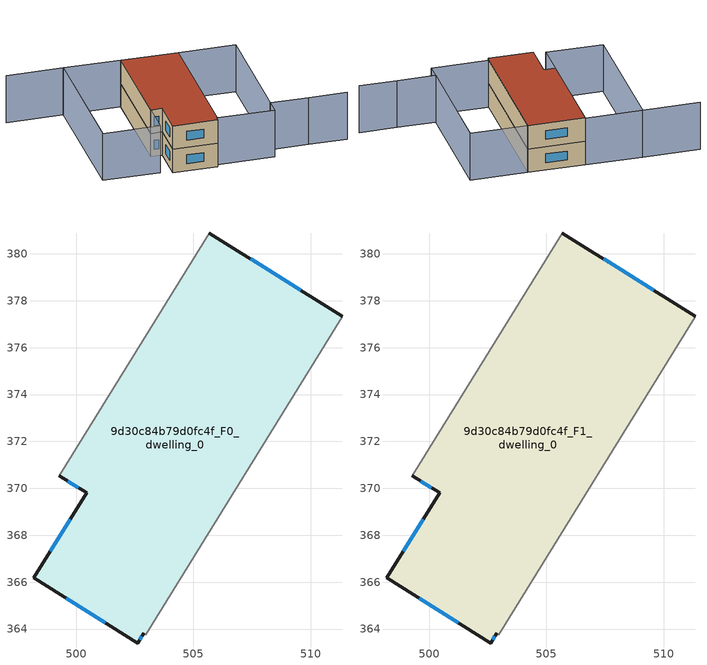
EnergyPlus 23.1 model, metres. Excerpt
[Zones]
9d30c84b79d0fc4f_F0_dwelling_0
 floor ground (EU_floor_Construction): 511.34,377.34 511.35,377.33 502.97,363.76 502.88,363.82 502.62,363.4 498.18,366.18 500.44,369.81 499.28,370.54 505.67,380.89 z0
 wall outside (EU_wall_Construction): 511.34,377.34 505.67,380.89 / 499.28,370.54 500.44,369.81 498.18,366.18 502.62,363.4 502.88,363.82 z0:3
 wall adiabatic (EU_wall_Construction): 505.67,380.89 499.28,370.54 / 502.88,363.82 502.97,363.76 511.35,377.33 511.34,377.34 z0:3
 window (EU_Window_Construction): 509.57,378.44 507.44,379.78 / 502.71,363.53 502.8,363.69 / 499.56,365.32 501.24,364.27 / 499.74,368.68 498.89,367.31 / 499.64,370.31 500.08,370.03 z0.93:2.07
9d30c84b79d0fc4f_F1_dwelling_0
 floor to 9d30c84b79d0fc4f_F0_dwelling_0 (EU_floor_Construction): 511.34,377.34 511.35,377.33 502.97,363.76 502.88,363.82 502.62,363.4 498.18,366.18 500.44,369.81 499.27,370.54 505.67,380.89 z3
 wall outside (EU_wall_Construction): 511.34,377.34 505.67,380.89 / 499.28,370.54 500.44,369.81 498.18,366.18 502.62,363.4 502.88,363.82 z3:6
 wall adiabatic (EU_wall_Construction): 505.67,380.89 499.28,370.54 / 502.88,363.82 502.97,363.76 511.35,377.33 511.34,377.34 z3:6
 window (EU_Window_Construction): 509.57,378.44 507.44,379.78 / 502.71,363.53 502.8,363.69 / 499.56,365.32 501.24,364.27 / 499.74,368.68 498.89,367.31 / 499.64,370.31 500.08,370.03 z3.93:5.07
 roof outside (EU_roof_Construction): 502.97,363.76 511.35,377.33 511.34,377.34 505.67,380.89 499.28,370.54 500.44,369.81 498.18,366.18 502.62,363.4 502.88,363.82 z6
shading: 517.19,357.02 513.39,359.37 / 513.4,359.38 509.6,361.73 / 509.6,361.73 517.07,373.82 / 494.3,388 500.01,384.47 / 500.01,384.47 491.58,370.84 / 502.96,363.74 511.35,377.33 / 511.35,377.33 517.06,373.8 / 517.06,373.8 508.66,360.22 / 508.66,360.22 502.96,363.74 / 505.69,380.92 497.27,367.29 / 497.27,367.29 491.56,370.81 / 491.56,370.81 499.99,384.44 / 499.99,384.44 505.69,380.92 z0:6
[Building]
EU S2 Campaign: North Axis=0; Terrain=City; Solar Distribution=FullExterior
[Site:Location]
Montreal-Trudeau.Intl.AP: Latitude=45.4667; Longitude=-73.75; Time Zone=-5; Elevation=36
[SizingPeriod:WeatherFileDays]
AnnualSizingPeriod: Begin Month=1; Begin Day of Month=1; End Month=12; End Day of Month=31; Day of Week for Start Day=Monday; Use Weather File Daylight Saving Period=No; Use Weather File Rain and Snow Indicators=No
[MATERIAL]
EU_InternalMass_Material: Roughness=MediumRough; Thickness=0.1; Conductivity=1; Density=1800; Specific Heat=900; Thermal Absorptance=0.9; Solar Absorptance=0.7; Visible Absorptance=0.7
[MATERIAL:NOMASS] Roughness=MediumRough; Thermal Absorptance=0.9; Solar Absorptance=0.7; Visible Absorptance=0.7
Name | Thermal Resistance
EU_wall_NoMass; EU_floor_NoMass | 1.51479
EU_roof_NoMass | 2.84114
[WINDOWMATERIAL:SIMPLEGLAZINGSYSTEM]
EU_Window_SimpleGlazing: UFactor=3.53504; Solar Heat Gain Coefficient=0.8; Visible Transmittance=0.8
[CONSTRUCTION]
EU_wall_Construction: EU_wall_NoMass
EU_roof_Construction: EU_roof_NoMass
EU_floor_Construction: EU_floor_NoMass
EU_Window_Construction: EU_Window_SimpleGlazing
EU_InternalMass_Construction: EU_InternalMass_Material
[ZONE] Type=1; Multiplier=1; Ceiling Height=autocalculate; Floor Area=autocalculate; Part of Total Floor Area=Yes
Name | Volume
9d30c84b79d0fc4f_F0_dwelling_0 | 312.931
9d30c84b79d0fc4f_F1_dwelling_0 | 312.929
[INTERNALMASS] Construction=EU_InternalMass_Construction; Surface Area=104.31
Name | Zone or ZoneList
9d30c84b79d0fc4f_F0_dwelling_0_EU_InternalMass | 9d30c84b79d0fc4f_F0_dwelling_0
9d30c84b79d0fc4f_F1_dwelling_0_EU_InternalMass | 9d30c84b79d0fc4f_F1_dwelling_0
[OTHEREQUIPMENT] Fuel Type=Electricity; Design Level Calculation Method=Watts/Area; Power per Zone Floor Area=1; Fraction Latent=0; Fraction Radiant=0; Fraction Lost=0; Carbon Dioxide Generation Rate=0; EndUse Subcategory=EU_Step8_InternalGains
Name | Zone or ZoneList or Space or SpaceList | Schedule
EU_Step8_InternalGain_9d30c84b79d0fc4f_F0_dwelling_0_f000 | 9d30c84b79d0fc4f_F0_dwelling_0 | EU_Step8_GainSchedule_9d30c84b79d0fc4f_F0_dwelling_0_f000
EU_Step8_InternalGain_9d30c84b79d0fc4f_F1_dwelling_0_f000 | 9d30c84b79d0fc4f_F1_dwelling_0 | EU_Step8_GainSchedule_9d30c84b79d0fc4f_F1_dwelling_0_f000
[ZONEVENTILATION:DESIGNFLOWRATE] Schedule=EU_AlwaysOn; Design Flow Rate Calculation Method=AirChanges/Hour; Air Changes per Hour=0.775154; Ventilation Type=Natural; Fan Pressure Rise=0; Fan Total Efficiency=1; Constant Term Coefficient=1; Temperature Term Coefficient=0; Velocity Term Coefficient=0; Velocity Squared Term Coefficient=0; Minimum Indoor Temperature=-100; Maximum Indoor Temperature=100; Delta Temperature=-100; Minimum Outdoor Temperature=-100; Maximum Outdoor Temperature=100; Maximum Wind Speed=40
Name | Zone or ZoneList or Space or SpaceList
EU_ConstantAir_9d30c84b79d0fc4f_F0_dwelling_0 | 9d30c84b79d0fc4f_F0_dwelling_0
EU_ConstantAir_9d30c84b79d0fc4f_F1_dwelling_0 | 9d30c84b79d0fc4f_F1_dwelling_0
[HVACTEMPLATE:THERMOSTAT] Constant Heating Setpoint=20; Constant Cooling Setpoint=50
EU_HeatOnly_9d30c84b79d0fc4f_F0_dwelling_0; EU_HeatOnly_9d30c84b79d0fc4f_F1_dwelling_0
[HVACTEMPLATE:ZONE:IDEALLOADSAIRSYSTEM] System Availability Schedule=EU_AlwaysOn; Maximum Heating Supply Air Temperature=50; Minimum Cooling Supply Air Temperature=13; Maximum Heating Supply Air Humidity Ratio=0.0156; Minimum Cooling Supply Air Humidity Ratio=0.0077; Heating Limit=NoLimit; Cooling Limit=NoLimit; Heating Availability Schedule=EU_AlwaysOn; Cooling Availability Schedule=EU_CoolingOff; Dehumidification Control Type=ConstantSensibleHeatRatio; Cooling Sensible Heat Ratio=0.7; Dehumidification Setpoint=60; Humidification Control Type=None; Humidification Setpoint=30; Outdoor Air Method=None; Outdoor Air Flow Rate per Person=0.00944; Outdoor Air Flow Rate per Zone Floor Area=0; Outdoor Air Flow Rate per Zone=0; Demand Controlled Ventilation Type=None; Outdoor Air Economizer Type=NoEconomizer; Heat Recovery Type=None; Sensible Heat Recovery Effectiveness=0.7; Latent Heat Recovery Effectiveness=0.65
Name | Template Thermostat
9d30c84b79d0fc4f_F0_dwelling_0 | EU_HeatOnly_9d30c84b79d0fc4f_F0_dwelling_0
9d30c84b79d0fc4f_F1_dwelling_0 | EU_HeatOnly_9d30c84b79d0fc4f_F1_dwelling_0
[SIZING:ZONE] Zone Cooling Design Supply Air Temperature Input Method=SupplyAirTemperature; Zone Cooling Design Supply Air Temperature=13; Zone Heating Design Supply Air Temperature Input Method=SupplyAirTemperature; Zone Heating Design Supply Air Temperature=50; Zone Cooling Design Supply Air Humidity Ratio=0.008; Zone Heating Design Supply Air Humidity Ratio=0.008; Cooling Design Air Flow Method=DesignDay; Cooling Design Air Flow Rate=0; Cooling Minimum Air Flow per Zone Floor Area=0.000762; Cooling Minimum Air Flow=0; Cooling Minimum Air Flow Fraction=0.2; Heating Design Air Flow Method=DesignDay; Heating Design Air Flow Rate=0; Heating Maximum Air Flow per Zone Floor Area=0.002032; Heating Maximum Air Flow=0.141576; Heating Maximum Air Flow Fraction=0.3; Account for Dedicated Outdoor Air System=No; Dedicated Outdoor Air System Control Strategy=NeutralSupplyAir; Dedicated Outdoor Air Low Setpoint Temperature for Design=autosize; Dedicated Outdoor Air High Setpoint Temperature for Design=autosize; Zone Load Sizing Method=Sensible Load Only No Latent Load; Zone Latent Cooling Design Supply Air Humidity Ratio Input Method=HumidityRatioDifference; Zone Cooling Design Supply Air Humidity Ratio Difference=0.005; Zone Latent Heating Design Supply Air Humidity Ratio Input Method=HumidityRatioDifference; Zone Humidification Design Supply Air Humidity Ratio Difference=0.005
9d30c84b79d0fc4f_F0_dwelling_0; 9d30c84b79d0fc4f_F1_dwelling_0
[SCHEDULE:CONSTANT]
Name | Hourly Value
EU_AlwaysOn | 1
EU_CoolingOff | 0
[SCHEDULE:FILE] Column Number=1; Rows to Skip at Top=0; Number of Hours of Data=8760; Column Separator=Comma; Interpolate to Timestep=No; Minutes per Item=60; Adjust Schedule for Daylight Savings=Yes
Name | File
EU_Step8_GainSchedule_9d30c84b79d0fc4f_F0_dwelling_0_f000 | ../../schedules/9d30c84b79d0fc4f/9d30c84b79d0fc4f_F0_dwelling_0_f000_gain.csv
EU_Step8_GainSchedule_9d30c84b79d0fc4f_F1_dwelling_0_f000 | ../../schedules/9d30c84b79d0fc4f/9d30c84b79d0fc4f_F1_dwelling_0_f000_gain.csv
